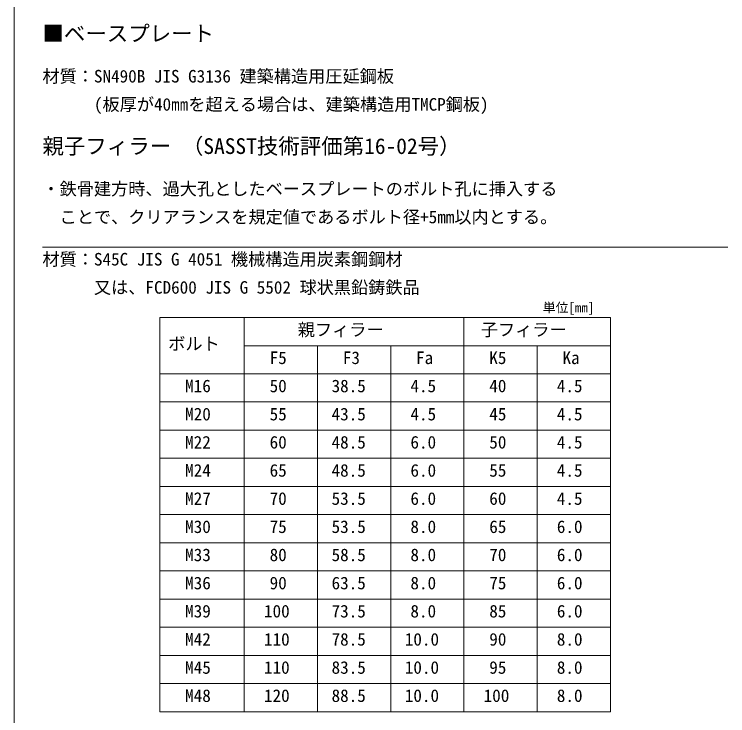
# Model space of a CAD drawing. Units: millimetres, scale not verified. Extents: x -29750 to 29507, y -17676 to 20635.
# Drawn here: x -9998 to -497, y 1396 to 10739 of the extents above; entities that cross this region are included whole.
import ezdxf
from ezdxf.enums import TextEntityAlignment as Align

# ---------------------------------------------------------------- set-up
doc = ezdxf.new("R2010")
doc.units = ezdxf.units.MM
doc.header["$LTSCALE"] = 30
doc.layers.add('0-2_0-8_文字', color=7, linetype='Continuous', lineweight=18)
doc.styles.add('ＭＳ ゴシック', font='')
doc.styles.get('ＭＳ ゴシック').set_extended_font_data('MS Gothic')

msp = doc.modelspace()

# ---------------------------------------------------------------- linework, layer by layer
at = {"layer": '0-2_0-8_文字', "lineweight": 9}
msp.add_line((-9997.58, 10862.31), (-9997.58, -17675.56), dxfattribs=at)
at = {"layer": '0-2_0-8_文字'}
msp.add_line((-9622.58, 7637.31), (-496.54, 7637.31), dxfattribs=at)
at = {"layer": '0-2_0-8_文字', "color": 5}
for p, q in [((-8059.56, 6699.81), (-2059.56, 6699.81)), ((-8059.56, 1449.81), (-8059.56, 6699.81)), ((-6934.56, 1449.81), (-6934.56, 6699.81)), ((-4009.56, 1449.81), (-4009.56, 6699.81)), ((-2059.56, 1449.81), (-2059.56, 6699.81)), ((-6934.56, 6324.81), (-2059.56, 6324.81)), ((-5959.56, 1449.81), (-5959.56, 6324.81)), ((-4984.56, 1449.81), (-4984.56, 6324.81)), ((-3034.56, 1449.81), (-3034.56, 6324.81)), ((-8059.56, 5949.81), (-2059.56, 5949.81)), ((-8059.56, 5574.81), (-2059.56, 5574.81)), ((-8059.56, 5199.81), (-2059.56, 5199.81)), ((-8059.56, 4824.81), (-2059.56, 4824.81)), ((-8059.56, 4449.81), (-2059.56, 4449.81)), ((-8059.56, 4074.81), (-2059.56, 4074.81)), ((-8059.56, 3699.81), (-2059.56, 3699.81)), ((-8059.56, 3324.81), (-2059.56, 3324.81)), ((-8059.56, 2949.81), (-2059.56, 2949.81)), ((-8059.56, 2574.81), (-2059.56, 2574.81)), ((-8059.56, 2199.81), (-2059.56, 2199.81)), ((-8059.56, 1824.81), (-2059.56, 1824.81)), ((-8059.56, 1449.81), (-2059.56, 1449.81))]:
    msp.add_line(p, q, dxfattribs=at)

# ---------------------------------------------------------------- texts
at = {"layer": '0-2_0-8_文字', "style": 'ＭＳ ゴシック'}
for s, height, p in [('■ベースプレート', 209.5, (-9622.58, 10315.18)), ('材質：SN490B JIS G3136 建築構造用圧延鋼板', 167.6, (-9622.58, 9779.61)), ('\u3000\u3000\u3000(板厚が40㎜を超える場合は、建築構造用TMCP鋼板)', 167.6, (-9622.58, 9404.61)), ('親子フィラー （SASST技術評価第16-02号）', 209.5, (-9622.58, 8815.18)), ('・鉄骨建方時、過大孔としたベースプレートのボルト孔に挿入する', 167.6, (-9622.58, 8279.61)), ('\u3000ことで、クリアランスを規定値であるボルト径+5mm以内とする。', 167.6, (-9622.58, 7904.61)), ('材質：S45C JIS G 4051 機械構造用炭素鋼鋼材', 167.6, (-9622.58, 7342.11)), ('\u3000\u3000\u3000又は、FCD600 JIS G 5502 球状黒鉛鋳鉄品', 167.6, (-9622.58, 6967.11)), ('単位[mm]', 125.7, (-2959.56, 6731.53)), ('親フィラー', 167.6, (-6222.06, 6404.61)), ('子フィラー', 167.6, (-3784.56, 6404.61)), ('ボルト', 167.6, (-7947.06, 6217.11)), ('F5', 167.6, (-6597.06, 6029.61)), ('F3', 167.6, (-5622.06, 6029.61)), ('Fa', 167.6, (-4647.06, 6029.61)), ('K5', 167.6, (-3672.06, 6029.61)), ('Ka', 167.6, (-2697.06, 6029.61)), ('M16', 167.6, (-7722.06, 5654.61)), ('50', 167.6, (-6597.06, 5654.61)), ('38.5', 167.6, (-5772.06, 5654.61)), ('4.5', 167.6, (-4722.06, 5654.61)), ('40', 167.6, (-3672.06, 5654.61)), ('4.5', 167.6, (-2772.06, 5654.61)), ('M20', 167.6, (-7722.06, 5279.61)), ('55', 167.6, (-6597.06, 5279.61)), ('43.5', 167.6, (-5772.06, 5279.61)), ('4.5', 167.6, (-4722.06, 5279.61)), ('45', 167.6, (-3672.06, 5279.61)), ('4.5', 167.6, (-2772.06, 5279.61)), ('M22', 167.6, (-7722.06, 4904.61)), ('60', 167.6, (-6597.06, 4904.61)), ('48.5', 167.6, (-5772.06, 4904.61)), ('6.0', 167.6, (-4722.06, 4904.61)), ('50', 167.6, (-3672.06, 4904.61)), ('4.5', 167.6, (-2772.06, 4904.61)), ('M24', 167.6, (-7722.06, 4529.61)), ('65', 167.6, (-6597.06, 4529.61)), ('48.5', 167.6, (-5772.06, 4529.61)), ('6.0', 167.6, (-4722.06, 4529.61)), ('55', 167.6, (-3672.06, 4529.61)), ('4.5', 167.6, (-2772.06, 4529.61)), ('M27', 167.6, (-7722.06, 4154.61)), ('70', 167.6, (-6597.06, 4154.61)), ('53.5', 167.6, (-5772.06, 4154.61)), ('6.0', 167.6, (-4722.06, 4154.61)), ('60', 167.6, (-3672.06, 4154.61)), ('4.5', 167.6, (-2772.06, 4154.61)), ('M30', 167.6, (-7722.06, 3779.61)), ('75', 167.6, (-6597.06, 3779.61)), ('53.5', 167.6, (-5772.06, 3779.61)), ('8.0', 167.6, (-4722.06, 3779.61)), ('65', 167.6, (-3672.06, 3779.61)), ('6.0', 167.6, (-2772.06, 3779.61)), ('M33', 167.6, (-7722.06, 3404.61)), ('80', 167.6, (-6597.06, 3404.61)), ('58.5', 167.6, (-5772.06, 3404.61)), ('8.0', 167.6, (-4722.06, 3404.61)), ('70', 167.6, (-3672.06, 3404.61)), ('6.0', 167.6, (-2772.06, 3404.61)), ('M36', 167.6, (-7722.06, 3029.61)), ('90', 167.6, (-6597.06, 3029.61)), ('63.5', 167.6, (-5772.06, 3029.61)), ('8.0', 167.6, (-4722.06, 3029.61)), ('75', 167.6, (-3672.06, 3029.61)), ('6.0', 167.6, (-2772.06, 3029.61)), ('M39', 167.6, (-7722.06, 2654.61)), ('100', 167.6, (-6672.06, 2654.61)), ('73.5', 167.6, (-5772.06, 2654.61)), ('8.0', 167.6, (-4722.06, 2654.61)), ('85', 167.6, (-3672.06, 2654.61)), ('6.0', 167.6, (-2772.06, 2654.61)), ('M42', 167.6, (-7722.06, 2279.61)), ('110', 167.6, (-6672.06, 2279.61)), ('78.5', 167.6, (-5772.06, 2279.61)), ('10.0', 167.6, (-4797.06, 2279.61)), ('90', 167.6, (-3672.06, 2279.61)), ('8.0', 167.6, (-2772.06, 2279.61)), ('M45', 167.6, (-7722.06, 1904.61)), ('110', 167.6, (-6672.06, 1904.61)), ('83.5', 167.6, (-5772.06, 1904.61)), ('10.0', 167.6, (-4797.06, 1904.61)), ('95', 167.6, (-3672.06, 1904.61)), ('8.0', 167.6, (-2772.06, 1904.61)), ('M48', 167.6, (-7722.06, 1529.61)), ('120', 167.6, (-6672.06, 1529.61)), ('88.5', 167.6, (-5772.06, 1529.61)), ('10.0', 167.6, (-4797.06, 1529.61)), ('100', 167.6, (-3747.06, 1529.61)), ('8.0', 167.6, (-2772.06, 1529.61))]:
    msp.add_text(s, height=height, dxfattribs=at).set_placement(p, align=Align.BOTTOM_LEFT)

doc.saveas('drawing.dxf')
